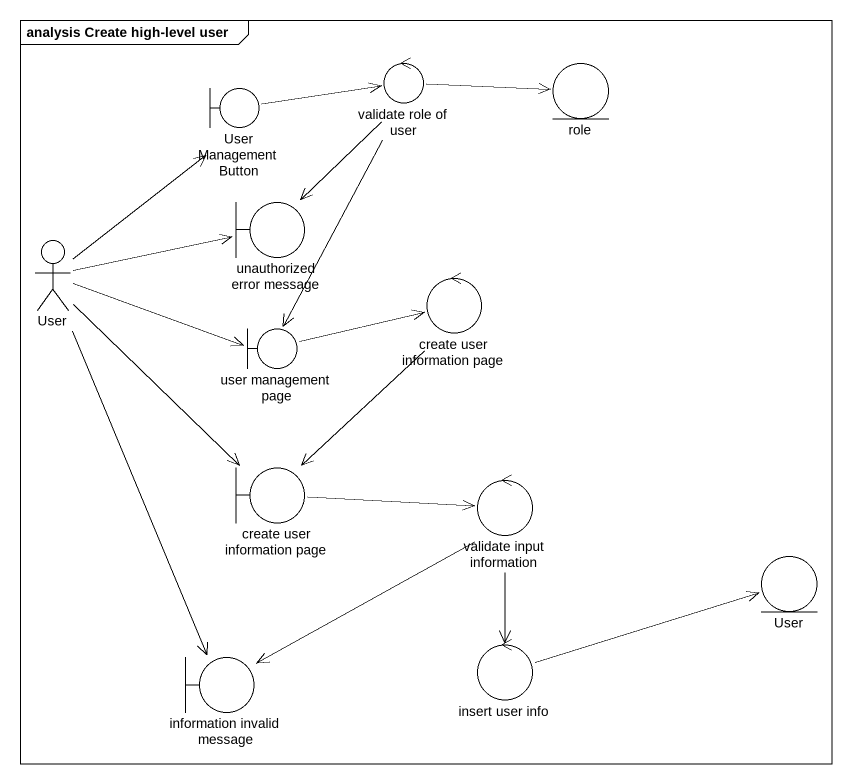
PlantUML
@startuml
mainframe analysis Create high-level user
boundary "User Management Button" as User_Management_Button
control "validate role of user" as validate_role_of_user
entity role
boundary "unauthorized error message" as unauthorized_error_message
actor User
control "create user information page" as create_user_information_page
boundary "user management page" as user_management_page
boundary "create user information page" as create_user_information_page_2
control "validate input information" as validate_input_information
entity "User" as User_2
boundary "information invalid message" as information_invalid_message
control "insert user info" as insert_user_info
User_Management_Button -right-> validate_role_of_user
validate_role_of_user -right-> role
validate_role_of_user --> unauthorized_error_message
validate_role_of_user --> user_management_page
User -up-> User_Management_Button
User -right-> unauthorized_error_message
User -right-> user_management_page
User --> create_user_information_page_2
User --> information_invalid_message
create_user_information_page --> create_user_information_page_2
user_management_page -right-> create_user_information_page
create_user_information_page_2 -right-> validate_input_information
validate_input_information --> information_invalid_message
validate_input_information --> insert_user_info
insert_user_info -right-> User_2
@enduml
